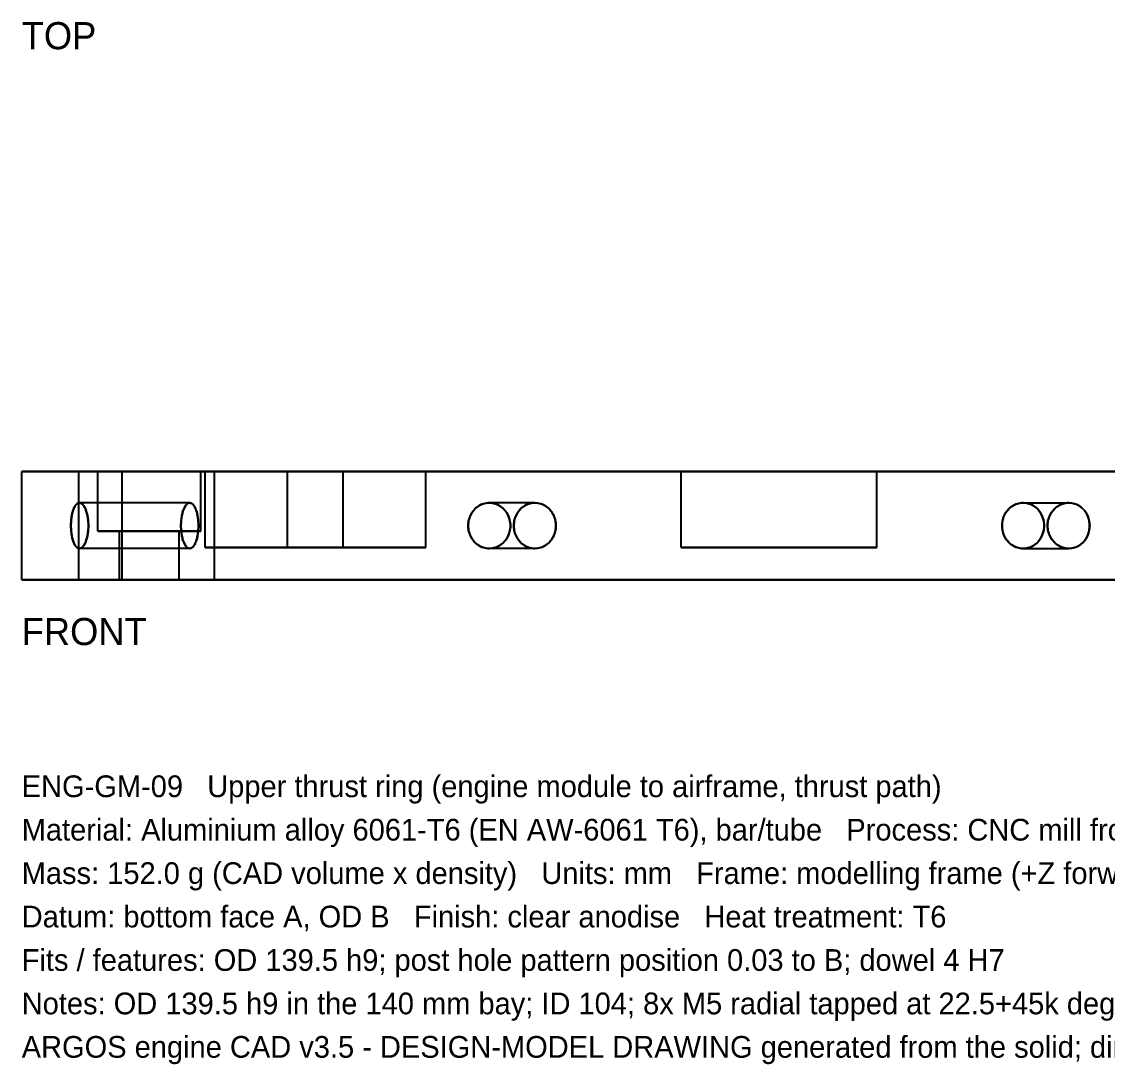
# Model space of a CAD drawing. Header units: millimetres. Extents: x 0 to 324, y -45 to 194.
# Drawn here: x 0 to 100, y -44.6 to 51.4 of the extents above; entities that cross this region are included whole.
import ezdxf

# ---------------------------------------------------------------- set-up
doc = ezdxf.new("R2010")
doc.units = ezdxf.units.MM
for name, color, linetype in [('FRONT_HIDDEN', 8, 'CONTINUOUS'), ('FRONT_VISIBLE', 7, 'Continuous'), ('TOP_VISIBLE', 7, 'Continuous')]:
    doc.layers.add(name, color=color, linetype=linetype)

msp = doc.modelspace()

# ---------------------------------------------------------------- linework, layer by layer
at = {"layer": 'FRONT_HIDDEN'}
for points in [[(139.5, 10), (133.435, 10), (127.37, 10), (121.304, 10), (115.239, 10), (109.174, 10), (103.109, 10), (97.043, 10), (90.978, 10), (84.913, 10), (78.848, 10), (72.783, 10), (66.717, 10), (60.652, 10), (54.587, 10), (48.522, 10), (42.457, 10), (36.391, 10), (30.326, 10), (24.261, 10), (18.196, 10), (12.13, 10), (6.065, 10), (0, 10)], [(9.25, 10), (9.076, 10), (8.902, 10), (8.728, 10), (8.554, 10), (8.38, 10), (8.207, 10), (8.033, 10), (7.859, 10), (7.685, 10), (7.511, 10), (7.337, 10), (7.163, 10), (6.989, 10), (6.815, 10), (6.641, 10), (6.467, 10), (6.293, 10), (6.12, 10), (5.946, 10), (5.772, 10), (5.598, 10), (5.424, 10), (5.25, 10)], [(5.25, 10), (5.424, 10), (5.598, 10), (5.772, 10), (5.946, 10), (6.12, 10), (6.293, 10), (6.467, 10), (6.641, 10), (6.815, 10), (6.989, 10), (7.163, 10), (7.337, 10), (7.511, 10), (7.685, 10), (7.859, 10), (8.033, 10), (8.207, 10), (8.38, 10), (8.554, 10), (8.728, 10), (8.902, 10), (9.076, 10), (9.25, 10)], [(5.25, 0), (5.25, 10)], [(16.5, 10), (16.087, 10), (15.674, 10), (15.261, 10), (14.848, 10), (14.435, 10), (14.022, 10), (13.609, 10), (13.196, 10), (12.783, 10), (12.37, 10), (11.957, 10), (11.543, 10), (11.13, 10), (10.717, 10), (10.304, 10), (9.891, 10), (9.478, 10), (9.065, 10), (8.652, 10), (8.239, 10), (7.826, 10), (7.413, 10), (7, 10)], [(7, 10), (7.413, 10), (7.826, 10), (8.239, 10), (8.652, 10), (9.065, 10), (9.478, 10), (9.891, 10), (10.304, 10), (10.717, 10), (11.13, 10), (11.543, 10), (11.957, 10), (12.37, 10), (12.783, 10), (13.196, 10), (13.609, 10), (14.022, 10), (14.435, 10), (14.848, 10), (15.261, 10), (15.674, 10), (16.087, 10), (16.5, 10)], [(16.5, 10), (16.087, 10), (15.674, 10), (15.261, 10), (14.848, 10), (14.435, 10), (14.022, 10), (13.609, 10), (13.196, 10), (12.783, 10), (12.37, 10), (11.957, 10), (11.543, 10), (11.13, 10), (10.717, 10), (10.304, 10), (9.891, 10), (9.478, 10), (9.065, 10), (8.652, 10), (8.239, 10), (7.826, 10), (7.413, 10), (7, 10)], [(7, 10), (7.413, 10), (7.826, 10), (8.239, 10), (8.652, 10), (9.065, 10), (9.478, 10), (9.891, 10), (10.304, 10), (10.717, 10), (11.13, 10), (11.543, 10), (11.957, 10), (12.37, 10), (12.783, 10), (13.196, 10), (13.609, 10), (14.022, 10), (14.435, 10), (14.848, 10), (15.261, 10), (15.674, 10), (16.087, 10), (16.5, 10)], [(7, 4.5), (7, 10)], [(7, 4.5), (7, 10)], [(9.25, 0), (9.25, 10)], [(16.5, 4.5), (16.5, 10)], [(16.5, 4.5), (16.5, 10)], [(16.894, 10), (24.495, 10)], [(16.894, 10), (29.622, 10)], [(29.622, 10), (16.894, 10)], [(16.894, 10), (24.495, 10)], [(16.894, 3), (16.894, 10)], [(16.894, 3), (16.894, 10)], [(121.75, 10), (117.228, 10), (112.707, 10), (108.185, 10), (103.663, 10), (99.141, 10), (94.62, 10), (90.098, 10), (85.576, 10), (81.054, 10), (76.533, 10), (72.011, 10), (67.489, 10), (62.967, 10), (58.446, 10), (53.924, 10), (49.402, 10), (44.88, 10), (40.359, 10), (35.837, 10), (31.315, 10), (26.793, 10), (22.272, 10), (17.75, 10)], [(17.75, 10), (22.272, 10), (26.793, 10), (31.315, 10), (35.837, 10), (40.359, 10), (44.88, 10), (49.402, 10), (53.924, 10), (58.446, 10), (62.967, 10), (67.489, 10), (72.011, 10), (76.533, 10), (81.054, 10), (85.576, 10), (90.098, 10), (94.62, 10), (99.141, 10), (103.663, 10), (108.185, 10), (112.707, 10), (117.228, 10), (121.75, 10)], [(17.75, 0), (17.75, 10)], [(24.495, 10), (37.223, 10)], [(37.223, 10), (24.495, 10)], [(24.495, 3), (24.495, 10)], [(24.495, 3), (24.495, 10)], [(29.622, 10), (37.223, 10)], [(29.622, 10), (37.223, 10)], [(29.622, 3), (29.622, 10)], [(29.622, 3), (29.622, 10)], [(37.223, 3), (37.223, 10)], [(37.223, 3), (37.223, 10)], [(60.75, 10), (78.75, 10)], [(60.75, 10), (78.75, 10)], [(78.75, 10), (60.75, 10)], [(78.75, 10), (60.75, 10)], [(60.75, 3), (60.75, 10)], [(60.75, 3), (60.75, 10)], [(60.75, 3), (60.75, 10)], [(60.75, 3), (60.75, 10)], [(78.75, 3), (78.75, 10)], [(78.75, 3), (78.75, 10)], [(78.75, 3), (78.75, 10)], [(78.75, 3), (78.75, 10)], [(5.132, 7.047), (5.137, 7.05), (5.141, 7.053), (5.146, 7.055), (5.15, 7.058), (5.155, 7.06), (5.159, 7.062), (5.164, 7.065), (5.168, 7.067), (5.173, 7.069), (5.178, 7.071), (5.183, 7.073), (5.187, 7.075), (5.192, 7.077), (5.197, 7.079), (5.202, 7.081), (5.207, 7.083), (5.212, 7.084), (5.216, 7.086), (5.221, 7.087), (5.226, 7.089), (5.231, 7.09), (5.236, 7.091), (5.241, 7.092)], [(5.25, 7.094), (5.253, 7.095), (5.255, 7.095), (5.258, 7.096), (5.26, 7.096), (5.263, 7.096), (5.265, 7.097), (5.268, 7.097), (5.271, 7.098), (5.273, 7.098), (5.276, 7.098), (5.278, 7.098), (5.281, 7.099), (5.283, 7.099), (5.286, 7.099), (5.289, 7.099), (5.291, 7.099), (5.294, 7.1), (5.296, 7.1), (5.299, 7.1), (5.302, 7.1), (5.304, 7.1), (5.307, 7.1), (5.309, 7.1)], [(5.309, 7.1), (5.506, 7.037), (5.66, 6.896), (5.778, 6.724), (5.871, 6.536), (5.945, 6.341), (6.005, 6.14), (6.052, 5.936), (6.089, 5.73), (6.115, 5.522), (6.133, 5.314), (6.141, 5.105), (6.141, 4.895), (6.133, 4.686), (6.115, 4.478), (6.089, 4.27), (6.052, 4.064), (6.005, 3.86), (5.945, 3.659), (5.871, 3.464), (5.778, 3.276), (5.66, 3.104), (5.506, 2.963), (5.309, 2.9)], [(15.472, 7.1), (5.309, 7.1)], [(15.472, 7.1), (5.309, 7.1)], [(14.668, 5), (14.669, 5.104), (14.672, 5.208), (14.677, 5.312), (14.684, 5.416), (14.693, 5.52), (14.705, 5.624), (14.718, 5.727), (14.734, 5.83), (14.752, 5.932), (14.773, 6.034), (14.796, 6.136), (14.823, 6.237), (14.852, 6.337), (14.885, 6.435), (14.923, 6.532), (14.964, 6.628), (15.011, 6.721), (15.065, 6.81), (15.126, 6.895), (15.196, 6.972), (15.277, 7.037), (15.37, 7.083), (15.472, 7.1)], [(15.472, 7.1), (15.277, 7.037), (15.126, 6.895), (15.011, 6.721), (14.923, 6.532), (14.852, 6.337), (14.796, 6.136), (14.752, 5.932), (14.718, 5.727), (14.693, 5.52), (14.677, 5.312), (14.669, 5.104), (14.669, 4.896), (14.677, 4.688), (14.693, 4.48), (14.718, 4.273), (14.752, 4.068), (14.796, 3.864), (14.852, 3.663), (14.923, 3.468), (15.011, 3.279), (15.126, 3.105), (15.277, 2.963), (15.472, 2.9)], [(15.472, 7.1), (15.668, 7.037), (15.819, 6.895), (15.933, 6.721), (16.022, 6.532), (16.092, 6.337), (16.148, 6.136), (16.192, 5.932), (16.226, 5.727), (16.251, 5.52), (16.267, 5.312), (16.275, 5.104), (16.275, 4.896), (16.267, 4.688), (16.251, 4.48), (16.226, 4.273), (16.192, 4.068), (16.148, 3.864), (16.092, 3.663), (16.022, 3.468), (15.933, 3.279), (15.819, 3.105), (15.668, 2.963), (15.472, 2.9)], [(16.276, 5), (16.275, 5.104), (16.272, 5.208), (16.267, 5.312), (16.26, 5.416), (16.251, 5.52), (16.239, 5.624), (16.226, 5.727), (16.21, 5.83), (16.192, 5.932), (16.171, 6.034), (16.148, 6.136), (16.122, 6.237), (16.092, 6.337), (16.059, 6.435), (16.022, 6.532), (15.98, 6.628), (15.933, 6.721), (15.879, 6.81), (15.819, 6.895), (15.749, 6.972), (15.668, 7.037), (15.574, 7.083), (15.472, 7.1)], [(43.058, 2.9), (42.784, 2.921), (42.516, 2.984), (42.26, 3.087), (42.023, 3.226), (41.809, 3.398), (41.62, 3.598), (41.46, 3.822), (41.33, 4.065), (41.232, 4.322), (41.167, 4.589), (41.134, 4.862), (41.134, 5.138), (41.167, 5.411), (41.232, 5.678), (41.33, 5.935), (41.46, 6.178), (41.62, 6.402), (41.809, 6.602), (42.023, 6.774), (42.26, 6.913), (42.516, 7.016), (42.784, 7.079), (43.058, 7.1)], [(43.058, 7.1), (43.196, 7.095), (43.333, 7.079), (43.469, 7.052), (43.603, 7.016), (43.733, 6.969), (43.859, 6.913), (43.982, 6.848), (44.099, 6.775), (44.21, 6.693), (44.316, 6.603), (44.415, 6.507), (44.507, 6.404), (44.593, 6.295), (44.67, 6.181), (44.741, 6.062), (44.803, 5.938), (44.858, 5.811), (44.904, 5.681), (44.942, 5.548), (44.972, 5.413), (44.993, 5.276), (45.006, 5.138), (45.01, 5)], [(47.267, 7.1), (43.058, 7.1)], [(47.267, 7.1), (43.058, 7.1)], [(47.267, 7.1), (47.129, 7.095), (46.992, 7.079), (46.857, 7.052), (46.724, 7.016), (46.594, 6.969), (46.468, 6.913), (46.346, 6.848), (46.23, 6.774), (46.119, 6.692), (46.014, 6.603), (45.915, 6.506), (45.824, 6.403), (45.739, 6.294), (45.662, 6.179), (45.593, 6.06), (45.531, 5.937), (45.477, 5.81), (45.432, 5.679), (45.394, 5.547), (45.365, 5.412), (45.344, 5.275), (45.331, 5.138), (45.327, 5)], [(47.267, 2.9), (46.992, 2.921), (46.724, 2.984), (46.468, 3.087), (46.23, 3.226), (46.014, 3.397), (45.824, 3.597), (45.662, 3.821), (45.531, 4.063), (45.432, 4.321), (45.365, 4.588), (45.331, 4.862), (45.331, 5.138), (45.365, 5.412), (45.432, 5.679), (45.531, 5.937), (45.662, 6.179), (45.824, 6.403), (46.014, 6.603), (46.23, 6.774), (46.468, 6.913), (46.724, 7.016), (46.992, 7.079), (47.267, 7.1)], [(47.267, 7.1), (47.405, 7.095), (47.542, 7.079), (47.678, 7.052), (47.811, 7.016), (47.941, 6.969), (48.067, 6.913), (48.188, 6.848), (48.305, 6.774), (48.416, 6.692), (48.521, 6.603), (48.619, 6.506), (48.711, 6.403), (48.796, 6.294), (48.873, 6.179), (48.942, 6.06), (49.004, 5.937), (49.057, 5.81), (49.103, 5.679), (49.141, 5.547), (49.17, 5.412), (49.191, 5.275), (49.203, 5.138), (49.207, 5)], [(47.267, 2.9), (47.542, 2.921), (47.811, 2.984), (48.067, 3.087), (48.305, 3.226), (48.521, 3.397), (48.711, 3.597), (48.873, 3.821), (49.004, 4.063), (49.103, 4.321), (49.17, 4.588), (49.203, 4.862), (49.203, 5.138), (49.17, 5.412), (49.103, 5.679), (49.004, 5.937), (48.873, 6.179), (48.711, 6.403), (48.521, 6.603), (48.305, 6.774), (48.067, 6.913), (47.811, 7.016), (47.542, 7.079), (47.267, 7.1)], [(92.233, 7.1), (92.095, 7.095), (91.958, 7.079), (91.822, 7.052), (91.689, 7.016), (91.559, 6.969), (91.433, 6.913), (91.312, 6.848), (91.195, 6.774), (91.084, 6.692), (90.979, 6.603), (90.881, 6.506), (90.789, 6.403), (90.704, 6.294), (90.627, 6.179), (90.558, 6.06), (90.496, 5.937), (90.443, 5.81), (90.397, 5.679), (90.359, 5.547), (90.33, 5.412), (90.309, 5.275), (90.297, 5.138), (90.293, 5)], [(92.233, 2.9), (91.958, 2.921), (91.689, 2.984), (91.433, 3.087), (91.195, 3.226), (90.979, 3.397), (90.789, 3.597), (90.627, 3.821), (90.496, 4.063), (90.397, 4.321), (90.33, 4.588), (90.297, 4.862), (90.297, 5.138), (90.33, 5.412), (90.397, 5.679), (90.496, 5.937), (90.627, 6.179), (90.789, 6.403), (90.979, 6.603), (91.195, 6.774), (91.433, 6.913), (91.689, 7.016), (91.958, 7.079), (92.233, 7.1)], [(92.233, 7.1), (92.371, 7.095), (92.508, 7.079), (92.643, 7.052), (92.776, 7.016), (92.906, 6.969), (93.032, 6.913), (93.154, 6.848), (93.27, 6.774), (93.381, 6.692), (93.486, 6.603), (93.585, 6.506), (93.676, 6.403), (93.761, 6.294), (93.838, 6.179), (93.907, 6.06), (93.969, 5.937), (94.023, 5.81), (94.068, 5.679), (94.106, 5.547), (94.135, 5.412), (94.156, 5.275), (94.169, 5.138), (94.173, 5)], [(92.233, 2.9), (92.508, 2.921), (92.776, 2.984), (93.032, 3.087), (93.27, 3.226), (93.486, 3.397), (93.676, 3.597), (93.838, 3.821), (93.969, 4.063), (94.068, 4.321), (94.135, 4.588), (94.169, 4.862), (94.169, 5.138), (94.135, 5.412), (94.068, 5.679), (93.969, 5.937), (93.838, 6.179), (93.676, 6.403), (93.486, 6.603), (93.27, 6.774), (93.032, 6.913), (92.776, 7.016), (92.508, 7.079), (92.233, 7.1)], [(92.233, 7.1), (96.442, 7.1)], [(92.233, 7.1), (96.442, 7.1)], [(96.442, 2.9), (96.167, 2.921), (95.897, 2.984), (95.641, 3.087), (95.401, 3.225), (95.184, 3.397), (94.993, 3.596), (94.83, 3.819), (94.697, 4.062), (94.596, 4.319), (94.528, 4.587), (94.494, 4.862), (94.494, 5.138), (94.528, 5.413), (94.596, 5.681), (94.697, 5.938), (94.83, 6.181), (94.993, 6.404), (95.184, 6.603), (95.401, 6.775), (95.641, 6.913), (95.897, 7.016), (96.167, 7.079), (96.442, 7.1)], [(96.442, 7.1), (96.58, 7.095), (96.716, 7.079), (96.852, 7.053), (96.984, 7.016), (97.114, 6.97), (97.24, 6.913), (97.361, 6.848), (97.477, 6.774), (97.587, 6.692), (97.691, 6.602), (97.789, 6.505), (97.88, 6.402), (97.964, 6.293), (98.04, 6.178), (98.109, 6.059), (98.17, 5.935), (98.223, 5.808), (98.268, 5.678), (98.304, 5.545), (98.333, 5.411), (98.354, 5.275), (98.366, 5.138), (98.37, 5)], [(4.601, 5.862), (4.602, 5.87), (4.603, 5.878), (4.605, 5.886), (4.606, 5.894), (4.607, 5.901), (4.609, 5.909), (4.61, 5.917), (4.611, 5.925), (4.613, 5.933), (4.614, 5.941), (4.616, 5.948), (4.617, 5.956), (4.618, 5.964), (4.62, 5.972), (4.621, 5.979), (4.623, 5.987), (4.624, 5.995), (4.626, 6.003), (4.627, 6.011), (4.629, 6.018), (4.63, 6.026), (4.632, 6.034), (4.634, 6.042)], [(4.698, 6.308), (4.703, 6.322), (4.707, 6.336), (4.711, 6.35), (4.715, 6.364), (4.72, 6.378), (4.724, 6.392), (4.729, 6.406), (4.733, 6.42), (4.738, 6.434), (4.743, 6.448), (4.747, 6.462), (4.752, 6.475), (4.757, 6.489), (4.762, 6.503), (4.768, 6.517), (4.773, 6.53), (4.778, 6.544), (4.784, 6.558), (4.789, 6.571), (4.795, 6.585), (4.801, 6.599), (4.806, 6.612), (4.812, 6.625)], [(4.887, 6.772), (4.892, 6.781), (4.897, 6.79), (4.902, 6.798), (4.907, 6.807), (4.913, 6.815), (4.918, 6.824), (4.924, 6.832), (4.929, 6.841), (4.935, 6.849), (4.941, 6.858), (4.947, 6.866), (4.953, 6.874), (4.959, 6.882), (4.965, 6.89), (4.971, 6.898), (4.977, 6.906), (4.984, 6.914), (4.99, 6.922), (4.997, 6.929), (5.003, 6.937), (5.01, 6.945), (5.017, 6.952), (5.024, 6.959)], [(4.535, 5), (4.535, 5.007), (4.535, 5.014), (4.535, 5.021), (4.535, 5.028), (4.535, 5.035), (4.535, 5.041), (4.535, 5.048), (4.535, 5.055), (4.535, 5.062), (4.535, 5.069), (4.535, 5.076), (4.536, 5.083), (4.536, 5.09), (4.536, 5.097), (4.536, 5.104), (4.536, 5.11), (4.536, 5.117), (4.536, 5.124), (4.536, 5.131), (4.537, 5.138), (4.537, 5.145), (4.537, 5.152), (4.537, 5.159)], [(4.653, 3.871), (4.642, 3.919), (4.632, 3.968), (4.622, 4.016), (4.613, 4.065), (4.605, 4.114), (4.597, 4.162), (4.59, 4.211), (4.583, 4.26), (4.577, 4.309), (4.571, 4.358), (4.565, 4.408), (4.56, 4.457), (4.556, 4.506), (4.552, 4.555), (4.548, 4.605), (4.545, 4.654), (4.542, 4.703), (4.54, 4.753), (4.538, 4.802), (4.537, 4.852), (4.536, 4.901), (4.535, 4.951), (4.535, 5)], [(4.553, 5.464), (4.555, 5.477), (4.556, 5.491), (4.557, 5.505), (4.558, 5.518), (4.559, 5.532), (4.561, 5.545), (4.562, 5.559), (4.563, 5.572), (4.565, 5.586), (4.566, 5.599), (4.567, 5.613), (4.569, 5.626), (4.57, 5.639), (4.572, 5.653), (4.574, 5.666), (4.575, 5.68), (4.577, 5.693), (4.579, 5.707), (4.58, 5.72), (4.582, 5.734), (4.584, 5.747), (4.586, 5.761), (4.588, 5.774)], [(15.472, 2.9), (15.37, 2.917), (15.277, 2.963), (15.196, 3.028), (15.126, 3.105), (15.065, 3.19), (15.011, 3.279), (14.964, 3.372), (14.923, 3.468), (14.885, 3.565), (14.852, 3.663), (14.823, 3.763), (14.796, 3.864), (14.773, 3.966), (14.752, 4.068), (14.734, 4.17), (14.718, 4.273), (14.705, 4.376), (14.693, 4.48), (14.684, 4.584), (14.677, 4.688), (14.672, 4.792), (14.669, 4.896), (14.668, 5)], [(15.472, 2.9), (15.574, 2.917), (15.668, 2.963), (15.749, 3.028), (15.819, 3.105), (15.879, 3.19), (15.933, 3.279), (15.98, 3.372), (16.022, 3.468), (16.059, 3.565), (16.092, 3.663), (16.122, 3.763), (16.148, 3.864), (16.171, 3.966), (16.192, 4.068), (16.21, 4.17), (16.226, 4.273), (16.239, 4.376), (16.251, 4.48), (16.26, 4.584), (16.267, 4.688), (16.272, 4.792), (16.275, 4.896), (16.276, 5)], [(45.01, 5), (45.006, 4.862), (44.993, 4.724), (44.972, 4.587), (44.942, 4.452), (44.904, 4.319), (44.858, 4.189), (44.803, 4.062), (44.741, 3.938), (44.67, 3.819), (44.593, 3.705), (44.507, 3.596), (44.415, 3.493), (44.316, 3.397), (44.21, 3.307), (44.099, 3.225), (43.982, 3.152), (43.859, 3.087), (43.733, 3.031), (43.603, 2.984), (43.469, 2.948), (43.333, 2.921), (43.196, 2.905), (43.058, 2.9)], [(45.327, 5), (45.331, 4.862), (45.344, 4.725), (45.365, 4.588), (45.394, 4.453), (45.432, 4.321), (45.477, 4.19), (45.531, 4.063), (45.593, 3.94), (45.662, 3.821), (45.739, 3.706), (45.824, 3.597), (45.915, 3.494), (46.014, 3.397), (46.119, 3.308), (46.23, 3.226), (46.346, 3.152), (46.468, 3.087), (46.594, 3.031), (46.724, 2.984), (46.857, 2.948), (46.992, 2.921), (47.129, 2.905), (47.267, 2.9)], [(49.207, 5), (49.203, 4.862), (49.191, 4.725), (49.17, 4.588), (49.141, 4.453), (49.103, 4.321), (49.057, 4.19), (49.004, 4.063), (48.942, 3.94), (48.873, 3.821), (48.796, 3.706), (48.711, 3.597), (48.619, 3.494), (48.521, 3.397), (48.416, 3.308), (48.305, 3.226), (48.188, 3.152), (48.067, 3.087), (47.941, 3.031), (47.811, 2.984), (47.678, 2.948), (47.542, 2.921), (47.405, 2.905), (47.267, 2.9)], [(90.293, 5), (90.297, 4.862), (90.309, 4.725), (90.33, 4.588), (90.359, 4.453), (90.397, 4.321), (90.443, 4.19), (90.496, 4.063), (90.558, 3.94), (90.627, 3.821), (90.704, 3.706), (90.789, 3.597), (90.881, 3.494), (90.979, 3.397), (91.084, 3.308), (91.195, 3.226), (91.312, 3.152), (91.433, 3.087), (91.559, 3.031), (91.689, 2.984), (91.822, 2.948), (91.958, 2.921), (92.095, 2.905), (92.233, 2.9)], [(94.173, 5), (94.169, 4.862), (94.156, 4.725), (94.135, 4.588), (94.106, 4.453), (94.068, 4.321), (94.023, 4.19), (93.969, 4.063), (93.907, 3.94), (93.838, 3.821), (93.761, 3.706), (93.676, 3.597), (93.585, 3.494), (93.486, 3.397), (93.381, 3.308), (93.27, 3.226), (93.154, 3.152), (93.032, 3.087), (92.906, 3.031), (92.776, 2.984), (92.643, 2.948), (92.508, 2.921), (92.371, 2.905), (92.233, 2.9)], [(98.37, 5), (98.366, 4.862), (98.354, 4.725), (98.333, 4.589), (98.304, 4.455), (98.268, 4.322), (98.223, 4.192), (98.17, 4.065), (98.109, 3.941), (98.04, 3.822), (97.964, 3.707), (97.88, 3.598), (97.789, 3.495), (97.691, 3.398), (97.587, 3.308), (97.477, 3.226), (97.361, 3.152), (97.24, 3.087), (97.114, 3.03), (96.984, 2.984), (96.852, 2.947), (96.716, 2.921), (96.58, 2.905), (96.442, 2.9)], [(16.5, 4.5), (16.087, 4.5), (15.674, 4.5), (15.261, 4.5), (14.848, 4.5), (14.435, 4.5), (14.022, 4.5), (13.609, 4.5), (13.196, 4.5), (12.783, 4.5), (12.37, 4.5), (11.957, 4.5), (11.543, 4.5), (11.13, 4.5), (10.717, 4.5), (10.304, 4.5), (9.891, 4.5), (9.478, 4.5), (9.065, 4.5), (8.652, 4.5), (8.239, 4.5), (7.826, 4.5), (7.413, 4.5), (7, 4.5)], [(7, 4.5), (7.413, 4.5), (7.826, 4.5), (8.239, 4.5), (8.652, 4.5), (9.065, 4.5), (9.478, 4.5), (9.891, 4.5), (10.304, 4.5), (10.717, 4.5), (11.13, 4.5), (11.543, 4.5), (11.957, 4.5), (12.37, 4.5), (12.783, 4.5), (13.196, 4.5), (13.609, 4.5), (14.022, 4.5), (14.435, 4.5), (14.848, 4.5), (15.261, 4.5), (15.674, 4.5), (16.087, 4.5), (16.5, 4.5)], [(16.5, 4.5), (16.087, 4.5), (15.674, 4.5), (15.261, 4.5), (14.848, 4.5), (14.435, 4.5), (14.022, 4.5), (13.609, 4.5), (13.196, 4.5), (12.783, 4.5), (12.37, 4.5), (11.957, 4.5), (11.543, 4.5), (11.13, 4.5), (10.717, 4.5), (10.304, 4.5), (9.891, 4.5), (9.478, 4.5), (9.065, 4.5), (8.652, 4.5), (8.239, 4.5), (7.826, 4.5), (7.413, 4.5), (7, 4.5)], [(7, 4.5), (7.413, 4.5), (7.826, 4.5), (8.239, 4.5), (8.652, 4.5), (9.065, 4.5), (9.478, 4.5), (9.891, 4.5), (10.304, 4.5), (10.717, 4.5), (11.13, 4.5), (11.543, 4.5), (11.957, 4.5), (12.37, 4.5), (12.783, 4.5), (13.196, 4.5), (13.609, 4.5), (14.022, 4.5), (14.435, 4.5), (14.848, 4.5), (15.261, 4.5), (15.674, 4.5), (16.087, 4.5), (16.5, 4.5)], [(14.5, 4.5), (14.261, 4.5), (14.022, 4.5), (13.783, 4.5), (13.543, 4.5), (13.304, 4.5), (13.065, 4.5), (12.826, 4.5), (12.587, 4.5), (12.348, 4.5), (12.109, 4.5), (11.87, 4.5), (11.63, 4.5), (11.391, 4.5), (11.152, 4.5), (10.913, 4.5), (10.674, 4.5), (10.435, 4.5), (10.196, 4.5), (9.957, 4.5), (9.717, 4.5), (9.478, 4.5), (9.239, 4.5), (9, 4.5)], [(9, 4.5), (9.239, 4.5), (9.478, 4.5), (9.717, 4.5), (9.957, 4.5), (10.196, 4.5), (10.435, 4.5), (10.674, 4.5), (10.913, 4.5), (11.152, 4.5), (11.391, 4.5), (11.63, 4.5), (11.87, 4.5), (12.109, 4.5), (12.348, 4.5), (12.587, 4.5), (12.826, 4.5), (13.065, 4.5), (13.304, 4.5), (13.543, 4.5), (13.783, 4.5), (14.022, 4.5), (14.261, 4.5), (14.5, 4.5)], [(14.5, 4.5), (14.261, 4.5), (14.022, 4.5), (13.783, 4.5), (13.543, 4.5), (13.304, 4.5), (13.065, 4.5), (12.826, 4.5), (12.587, 4.5), (12.348, 4.5), (12.109, 4.5), (11.87, 4.5), (11.63, 4.5), (11.391, 4.5), (11.152, 4.5), (10.913, 4.5), (10.674, 4.5), (10.435, 4.5), (10.196, 4.5), (9.957, 4.5), (9.717, 4.5), (9.478, 4.5), (9.239, 4.5), (9, 4.5)], [(9, 4.5), (9.239, 4.5), (9.478, 4.5), (9.717, 4.5), (9.957, 4.5), (10.196, 4.5), (10.435, 4.5), (10.674, 4.5), (10.913, 4.5), (11.152, 4.5), (11.391, 4.5), (11.63, 4.5), (11.87, 4.5), (12.109, 4.5), (12.348, 4.5), (12.587, 4.5), (12.826, 4.5), (13.065, 4.5), (13.304, 4.5), (13.543, 4.5), (13.783, 4.5), (14.022, 4.5), (14.261, 4.5), (14.5, 4.5)], [(9, 0), (9, 4.5)], [(9, 0), (9, 4.5)], [(14.5, 0), (14.5, 4.5)], [(14.5, 0), (14.5, 4.5)], [(4.853, 3.289), (4.846, 3.304), (4.839, 3.318), (4.832, 3.332), (4.825, 3.347), (4.818, 3.361), (4.812, 3.376), (4.805, 3.39), (4.799, 3.405), (4.793, 3.42), (4.787, 3.435), (4.781, 3.45), (4.775, 3.464), (4.769, 3.479), (4.763, 3.494), (4.758, 3.509), (4.752, 3.524), (4.747, 3.539), (4.742, 3.554), (4.737, 3.57), (4.732, 3.585), (4.727, 3.6), (4.722, 3.615), (4.717, 3.63)], [(5.04, 3.025), (5.034, 3.03), (5.029, 3.036), (5.023, 3.041), (5.018, 3.047), (5.013, 3.052), (5.008, 3.058), (5.003, 3.064), (4.997, 3.07), (4.992, 3.076), (4.987, 3.081), (4.983, 3.087), (4.978, 3.093), (4.973, 3.099), (4.968, 3.105), (4.963, 3.112), (4.959, 3.118), (4.954, 3.124), (4.95, 3.13), (4.945, 3.136), (4.941, 3.143), (4.936, 3.149), (4.932, 3.155), (4.928, 3.162)], [(24.495, 3), (16.894, 3)], [(16.894, 3), (29.622, 3)], [(29.622, 3), (16.894, 3)], [(24.495, 3), (16.894, 3)], [(24.495, 3), (37.223, 3)], [(37.223, 3), (24.495, 3)], [(37.223, 3), (29.622, 3)], [(37.223, 3), (29.622, 3)], [(60.75, 3), (78.75, 3)], [(60.75, 3), (78.75, 3)], [(78.75, 3), (60.75, 3)], [(78.75, 3), (60.75, 3)], [(5.309, 2.9), (5.3, 2.9), (5.291, 2.901), (5.281, 2.901), (5.272, 2.902), (5.263, 2.904), (5.253, 2.905), (5.244, 2.907), (5.235, 2.909), (5.226, 2.911), (5.217, 2.914), (5.208, 2.917), (5.199, 2.92), (5.19, 2.923), (5.182, 2.927), (5.173, 2.931), (5.165, 2.935), (5.156, 2.939), (5.148, 2.944), (5.14, 2.948), (5.132, 2.953), (5.124, 2.958), (5.116, 2.963), (5.108, 2.968)], [(15.472, 2.9), (5.309, 2.9)], [(15.472, 2.9), (5.309, 2.9)], [(47.267, 2.9), (43.058, 2.9)], [(47.267, 2.9), (43.058, 2.9)], [(92.233, 2.9), (96.442, 2.9)], [(92.233, 2.9), (96.442, 2.9)], [(139.5, 0), (133.435, 0), (127.37, 0), (121.304, 0), (115.239, 0), (109.174, 0), (103.109, 0), (97.043, 0), (90.978, 0), (84.913, 0), (78.848, 0), (72.783, 0), (66.717, 0), (60.652, 0), (54.587, 0), (48.522, 0), (42.457, 0), (36.391, 0), (30.326, 0), (24.261, 0), (18.196, 0), (12.13, 0), (6.065, 0), (0, 0)], [(9.25, 0), (9.076, 0), (8.902, 0), (8.728, 0), (8.554, 0), (8.38, 0), (8.207, 0), (8.033, 0), (7.859, 0), (7.685, 0), (7.511, 0), (7.337, 0), (7.163, 0), (6.989, 0), (6.815, 0), (6.641, 0), (6.467, 0), (6.293, 0), (6.12, 0), (5.946, 0), (5.772, 0), (5.598, 0), (5.424, 0), (5.25, 0)], [(5.25, 0), (5.424, 0), (5.598, 0), (5.772, 0), (5.946, 0), (6.12, 0), (6.293, 0), (6.467, 0), (6.641, 0), (6.815, 0), (6.989, 0), (7.163, 0), (7.337, 0), (7.511, 0), (7.685, 0), (7.859, 0), (8.033, 0), (8.207, 0), (8.38, 0), (8.554, 0), (8.728, 0), (8.902, 0), (9.076, 0), (9.25, 0)], [(14.5, 0), (14.261, 0), (14.022, 0), (13.783, 0), (13.543, 0), (13.304, 0), (13.065, 0), (12.826, 0), (12.587, 0), (12.348, 0), (12.109, 0), (11.87, 0), (11.63, 0), (11.391, 0), (11.152, 0), (10.913, 0), (10.674, 0), (10.435, 0), (10.196, 0), (9.957, 0), (9.717, 0), (9.478, 0), (9.239, 0), (9, 0)], [(9, 0), (9.239, 0), (9.478, 0), (9.717, 0), (9.957, 0), (10.196, 0), (10.435, 0), (10.674, 0), (10.913, 0), (11.152, 0), (11.391, 0), (11.63, 0), (11.87, 0), (12.109, 0), (12.348, 0), (12.587, 0), (12.826, 0), (13.065, 0), (13.304, 0), (13.543, 0), (13.783, 0), (14.022, 0), (14.261, 0), (14.5, 0)], [(14.5, 0), (14.261, 0), (14.022, 0), (13.783, 0), (13.543, 0), (13.304, 0), (13.065, 0), (12.826, 0), (12.587, 0), (12.348, 0), (12.109, 0), (11.87, 0), (11.63, 0), (11.391, 0), (11.152, 0), (10.913, 0), (10.674, 0), (10.435, 0), (10.196, 0), (9.957, 0), (9.717, 0), (9.478, 0), (9.239, 0), (9, 0)], [(9, 0), (9.239, 0), (9.478, 0), (9.717, 0), (9.957, 0), (10.196, 0), (10.435, 0), (10.674, 0), (10.913, 0), (11.152, 0), (11.391, 0), (11.63, 0), (11.87, 0), (12.109, 0), (12.348, 0), (12.587, 0), (12.826, 0), (13.065, 0), (13.304, 0), (13.543, 0), (13.783, 0), (14.022, 0), (14.261, 0), (14.5, 0)], [(121.75, 0), (117.228, 0), (112.707, 0), (108.185, 0), (103.663, 0), (99.141, 0), (94.62, 0), (90.098, 0), (85.576, 0), (81.054, 0), (76.533, 0), (72.011, 0), (67.489, 0), (62.967, 0), (58.446, 0), (53.924, 0), (49.402, 0), (44.88, 0), (40.359, 0), (35.837, 0), (31.315, 0), (26.793, 0), (22.272, 0), (17.75, 0)], [(17.75, 0), (22.272, 0), (26.793, 0), (31.315, 0), (35.837, 0), (40.359, 0), (44.88, 0), (49.402, 0), (53.924, 0), (58.446, 0), (62.967, 0), (67.489, 0), (72.011, 0), (76.533, 0), (81.054, 0), (85.576, 0), (90.098, 0), (94.62, 0), (99.141, 0), (103.663, 0), (108.185, 0), (112.707, 0), (117.228, 0), (121.75, 0)]]:
    msp.add_lwpolyline(points, dxfattribs=at)
at = {"layer": 'FRONT_VISIBLE'}
for points in [[(0, 10), (6.065, 10), (12.13, 10), (18.196, 10), (24.261, 10), (30.326, 10), (36.391, 10), (42.457, 10), (48.522, 10), (54.587, 10), (60.652, 10), (66.717, 10), (72.783, 10), (78.848, 10), (84.913, 10), (90.978, 10), (97.043, 10), (103.109, 10), (109.174, 10), (115.239, 10), (121.304, 10), (127.37, 10), (133.435, 10), (139.5, 10)], [(0, 0), (0, 10)], [(5.309, 7.1), (5.115, 7.037), (4.967, 6.893), (4.857, 6.718), (4.772, 6.529), (4.706, 6.332), (4.653, 6.132), (4.612, 5.929), (4.581, 5.724), (4.558, 5.518), (4.543, 5.311), (4.536, 5.104), (4.536, 4.896), (4.543, 4.689), (4.558, 4.482), (4.581, 4.276), (4.612, 4.071), (4.653, 3.868), (4.706, 3.668), (4.772, 3.471), (4.857, 3.282), (4.967, 3.107), (5.115, 2.963), (5.309, 2.9)], [(5.024, 6.959), (5.028, 6.964), (5.033, 6.968), (5.037, 6.972), (5.041, 6.977), (5.046, 6.981), (5.05, 6.985), (5.055, 6.989), (5.059, 6.993), (5.064, 6.997), (5.068, 7.001), (5.073, 7.005), (5.078, 7.009), (5.082, 7.013), (5.087, 7.016), (5.092, 7.02), (5.097, 7.024), (5.102, 7.027), (5.107, 7.031), (5.112, 7.034), (5.117, 7.038), (5.122, 7.041), (5.127, 7.044), (5.132, 7.047)], [(5.241, 7.092), (5.242, 7.093), (5.242, 7.093), (5.243, 7.093), (5.243, 7.093), (5.243, 7.093), (5.244, 7.093), (5.244, 7.093), (5.244, 7.093), (5.245, 7.093), (5.245, 7.093), (5.246, 7.093), (5.246, 7.093), (5.246, 7.093), (5.247, 7.094), (5.247, 7.094), (5.247, 7.094), (5.248, 7.094), (5.248, 7.094), (5.248, 7.094), (5.249, 7.094), (5.249, 7.094), (5.25, 7.094), (5.25, 7.094)], [(6.142, 5), (6.141, 5.105), (6.138, 5.209), (6.133, 5.314), (6.125, 5.418), (6.115, 5.522), (6.103, 5.626), (6.089, 5.73), (6.072, 5.833), (6.052, 5.936), (6.03, 6.038), (6.005, 6.14), (5.977, 6.241), (5.945, 6.341), (5.91, 6.439), (5.871, 6.536), (5.827, 6.631), (5.778, 6.724), (5.723, 6.813), (5.66, 6.896), (5.588, 6.973), (5.506, 7.037), (5.412, 7.083), (5.309, 7.1)], [(43.058, 7.1), (42.92, 7.095), (42.784, 7.079), (42.648, 7.053), (42.516, 7.016), (42.386, 6.97), (42.26, 6.913), (42.139, 6.848), (42.023, 6.774), (41.913, 6.692), (41.809, 6.602), (41.711, 6.505), (41.62, 6.402), (41.536, 6.293), (41.46, 6.178), (41.391, 6.059), (41.33, 5.935), (41.277, 5.808), (41.232, 5.678), (41.196, 5.545), (41.167, 5.411), (41.146, 5.275), (41.134, 5.138), (41.13, 5)], [(43.058, 2.9), (43.333, 2.921), (43.603, 2.984), (43.859, 3.087), (44.099, 3.225), (44.316, 3.397), (44.507, 3.596), (44.67, 3.819), (44.803, 4.062), (44.904, 4.319), (44.972, 4.587), (45.006, 4.862), (45.006, 5.138), (44.972, 5.413), (44.904, 5.681), (44.803, 5.938), (44.67, 6.181), (44.507, 6.404), (44.316, 6.603), (44.099, 6.775), (43.859, 6.913), (43.603, 7.016), (43.333, 7.079), (43.058, 7.1)], [(96.442, 7.1), (96.304, 7.095), (96.167, 7.079), (96.031, 7.052), (95.897, 7.016), (95.767, 6.969), (95.641, 6.913), (95.518, 6.848), (95.401, 6.775), (95.29, 6.693), (95.184, 6.603), (95.085, 6.507), (94.993, 6.404), (94.907, 6.295), (94.83, 6.181), (94.759, 6.062), (94.697, 5.938), (94.642, 5.811), (94.596, 5.681), (94.558, 5.548), (94.528, 5.413), (94.507, 5.276), (94.494, 5.138), (94.49, 5)], [(96.442, 2.9), (96.716, 2.921), (96.984, 2.984), (97.24, 3.087), (97.477, 3.226), (97.691, 3.398), (97.88, 3.598), (98.04, 3.822), (98.17, 4.065), (98.268, 4.322), (98.333, 4.589), (98.366, 4.862), (98.366, 5.138), (98.333, 5.411), (98.268, 5.678), (98.17, 5.935), (98.04, 6.178), (97.88, 6.402), (97.691, 6.602), (97.477, 6.774), (97.24, 6.913), (96.984, 7.016), (96.716, 7.079), (96.442, 7.1)], [(4.634, 6.042), (4.636, 6.053), (4.638, 6.065), (4.641, 6.077), (4.643, 6.088), (4.646, 6.1), (4.649, 6.111), (4.651, 6.123), (4.654, 6.135), (4.657, 6.146), (4.659, 6.158), (4.662, 6.169), (4.665, 6.181), (4.668, 6.193), (4.671, 6.204), (4.674, 6.216), (4.676, 6.227), (4.68, 6.239), (4.683, 6.25), (4.686, 6.262), (4.689, 6.273), (4.692, 6.285), (4.695, 6.296), (4.698, 6.308)], [(4.812, 6.625), (4.815, 6.632), (4.818, 6.639), (4.821, 6.645), (4.824, 6.651), (4.827, 6.658), (4.83, 6.664), (4.833, 6.671), (4.836, 6.677), (4.84, 6.684), (4.843, 6.69), (4.846, 6.697), (4.849, 6.703), (4.852, 6.709), (4.856, 6.716), (4.859, 6.722), (4.862, 6.728), (4.866, 6.735), (4.869, 6.741), (4.873, 6.747), (4.876, 6.753), (4.88, 6.76), (4.883, 6.766), (4.887, 6.772)], [(4.537, 5.159), (4.537, 5.172), (4.538, 5.185), (4.538, 5.199), (4.539, 5.212), (4.539, 5.225), (4.54, 5.238), (4.54, 5.252), (4.541, 5.265), (4.542, 5.278), (4.542, 5.292), (4.543, 5.305), (4.544, 5.318), (4.544, 5.331), (4.545, 5.345), (4.546, 5.358), (4.547, 5.371), (4.548, 5.384), (4.548, 5.398), (4.549, 5.411), (4.55, 5.424), (4.551, 5.437), (4.552, 5.451), (4.553, 5.464)], [(4.588, 5.774), (4.588, 5.778), (4.589, 5.782), (4.589, 5.786), (4.59, 5.789), (4.59, 5.793), (4.591, 5.797), (4.591, 5.801), (4.592, 5.805), (4.593, 5.809), (4.593, 5.813), (4.594, 5.816), (4.594, 5.82), (4.595, 5.824), (4.596, 5.828), (4.596, 5.832), (4.597, 5.836), (4.597, 5.839), (4.598, 5.843), (4.599, 5.847), (4.599, 5.851), (4.6, 5.855), (4.6, 5.859), (4.601, 5.862)], [(5.309, 2.9), (5.412, 2.917), (5.506, 2.963), (5.588, 3.027), (5.66, 3.104), (5.723, 3.187), (5.778, 3.276), (5.827, 3.369), (5.871, 3.464), (5.91, 3.561), (5.945, 3.659), (5.977, 3.759), (6.005, 3.86), (6.03, 3.962), (6.052, 4.064), (6.072, 4.167), (6.089, 4.27), (6.103, 4.374), (6.115, 4.478), (6.125, 4.582), (6.133, 4.686), (6.138, 4.791), (6.141, 4.895), (6.142, 5)], [(41.13, 5), (41.134, 4.862), (41.146, 4.725), (41.167, 4.589), (41.196, 4.455), (41.232, 4.322), (41.277, 4.192), (41.33, 4.065), (41.391, 3.941), (41.46, 3.822), (41.536, 3.707), (41.62, 3.598), (41.711, 3.495), (41.809, 3.398), (41.913, 3.308), (42.023, 3.226), (42.139, 3.152), (42.26, 3.087), (42.386, 3.03), (42.516, 2.984), (42.648, 2.947), (42.784, 2.921), (42.92, 2.905), (43.058, 2.9)], [(94.49, 5), (94.494, 4.862), (94.507, 4.724), (94.528, 4.587), (94.558, 4.452), (94.596, 4.319), (94.642, 4.189), (94.697, 4.062), (94.759, 3.938), (94.83, 3.819), (94.907, 3.705), (94.993, 3.596), (95.085, 3.493), (95.184, 3.397), (95.29, 3.307), (95.401, 3.225), (95.518, 3.152), (95.641, 3.087), (95.767, 3.031), (95.897, 2.984), (96.031, 2.948), (96.167, 2.921), (96.304, 2.905), (96.442, 2.9)], [(4.717, 3.63), (4.714, 3.641), (4.711, 3.651), (4.707, 3.662), (4.704, 3.672), (4.701, 3.682), (4.698, 3.693), (4.695, 3.703), (4.692, 3.714), (4.69, 3.724), (4.687, 3.734), (4.684, 3.745), (4.681, 3.755), (4.678, 3.766), (4.676, 3.776), (4.673, 3.787), (4.67, 3.797), (4.668, 3.808), (4.665, 3.818), (4.662, 3.829), (4.66, 3.839), (4.657, 3.85), (4.655, 3.86), (4.653, 3.871)], [(4.928, 3.162), (4.924, 3.167), (4.921, 3.173), (4.917, 3.178), (4.914, 3.183), (4.91, 3.189), (4.907, 3.194), (4.903, 3.2), (4.9, 3.205), (4.897, 3.211), (4.893, 3.216), (4.89, 3.222), (4.887, 3.227), (4.884, 3.233), (4.881, 3.238), (4.877, 3.244), (4.874, 3.25), (4.871, 3.255), (4.868, 3.261), (4.865, 3.267), (4.862, 3.272), (4.859, 3.278), (4.856, 3.284), (4.853, 3.289)], [(5.108, 2.968), (5.105, 2.971), (5.102, 2.973), (5.099, 2.975), (5.095, 2.977), (5.092, 2.98), (5.089, 2.982), (5.086, 2.984), (5.083, 2.987), (5.08, 2.989), (5.077, 2.992), (5.074, 2.994), (5.071, 2.996), (5.068, 2.999), (5.065, 3.001), (5.062, 3.004), (5.06, 3.007), (5.057, 3.009), (5.054, 3.012), (5.051, 3.014), (5.048, 3.017), (5.045, 3.02), (5.043, 3.022), (5.04, 3.025)], [(0, 0), (6.065, 0), (12.13, 0), (18.196, 0), (24.261, 0), (30.326, 0), (36.391, 0), (42.457, 0), (48.522, 0), (54.587, 0), (60.652, 0), (66.717, 0), (72.783, 0), (78.848, 0), (84.913, 0), (90.978, 0), (97.043, 0), (103.109, 0), (109.174, 0), (115.239, 0), (121.304, 0), (127.37, 0), (133.435, 0), (139.5, 0)]]:
    msp.add_lwpolyline(points, dxfattribs=at)

# ---------------------------------------------------------------- texts
for s, p in [('ENG-GM-09   Upper thrust ring (engine module to airframe, thrust path)', (0, -20)), ('Material: Aluminium alloy 6061-T6 (EN AW-6061 T6), bar/tube   Process: CNC mill from 12 mm plate', (0, -24)), ('Mass: 152.0 g (CAD volume x density)   Units: mm   Frame: modelling frame (+Z forward)   Bounding box: 139.50 x 139.50 x 10.00', (0, -28)), ('Datum: bottom face A, OD B   Finish: clear anodise   Heat treatment: T6', (0, -32)), ('Fits / features: OD 139.5 h9; post hole pattern position 0.03 to B; dowel 4 H7', (0, -36)), ('Notes: OD 139.5 h9 in the 140 mm bay; ID 104; 8x M5 radial tapped at 22.5+45k deg (ICD-AIRFRAME); 4x M5 counterbored + 2 dowels to the yoke posts; 6 pockets', (0, -40)), ('ARGOS engine CAD v3.5 - DESIGN-MODEL DRAWING generated from the solid; dimensions from the model; general tolerances ISO 2768-m unless a fit is listed; NOT released for fabrication (Mechanical, 2026-10-13)', (0, -44))]:
    msp.add_text(s, height=2).set_placement(p)
msp.add_text('FRONT', height=2.5, dxfattribs=at).set_placement((0, -6))
at = {"layer": 'TOP_VISIBLE'}
msp.add_text('TOP', height=2.5, dxfattribs=at).set_placement((0, 48.875))

doc.saveas('drawing.dxf')
